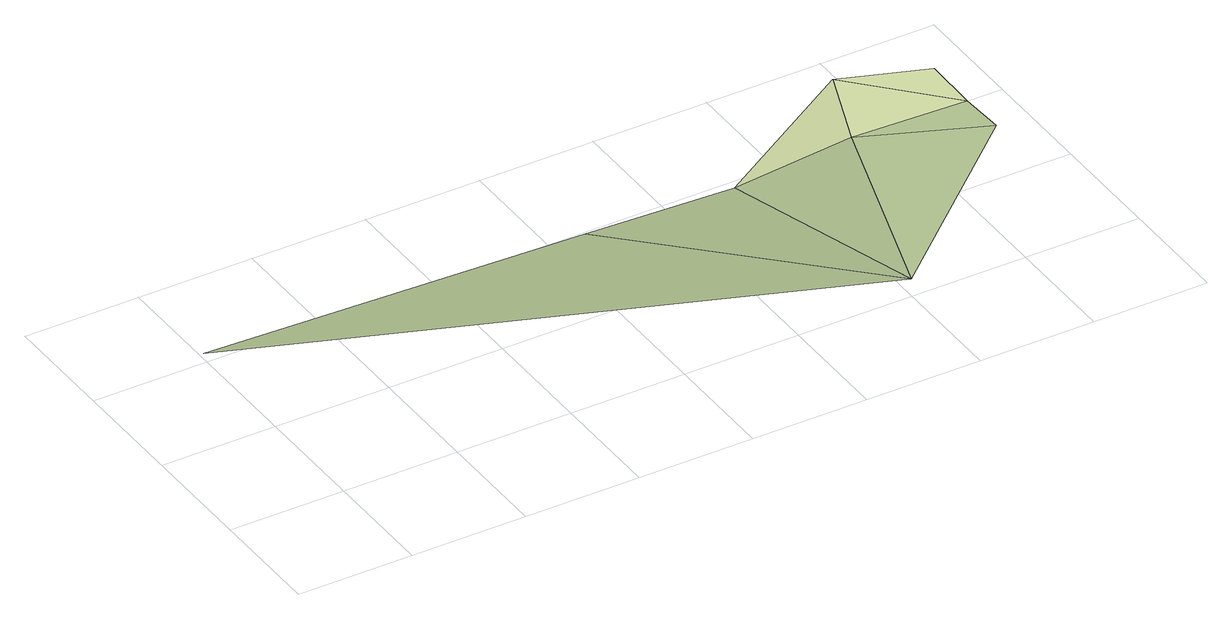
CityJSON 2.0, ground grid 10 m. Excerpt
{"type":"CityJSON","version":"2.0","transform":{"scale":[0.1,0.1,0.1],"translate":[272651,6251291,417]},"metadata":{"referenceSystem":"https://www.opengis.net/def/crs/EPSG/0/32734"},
"CityObjects":{
"terrain1":{"type":"TINRelief","geometry":[{"type":"CompositeSurface","lod":"1","boundaries":[[[0,1,2]],[[0,3,1]],[[3,0,4]],[[0,5,4]],[[5,6,4]]]}]},
"landuse1":{"type":"LandUse","attributes":{"leisure":"sports_centre","name":"Trafalgar Swimming Baths"},"geometry":[{"type":"MultiSurface","lod":"1","boundaries":[[[3,4,7]],[[4,6,7]],[[8,7,6]]]}]}
},
"vertices":[
[502,4,18],[332,198,5],[4,211,5],[460,192,5],[560,188,18],[662,145,18],[660,184,18],
[588,261,18],[661,234,18]
]}
